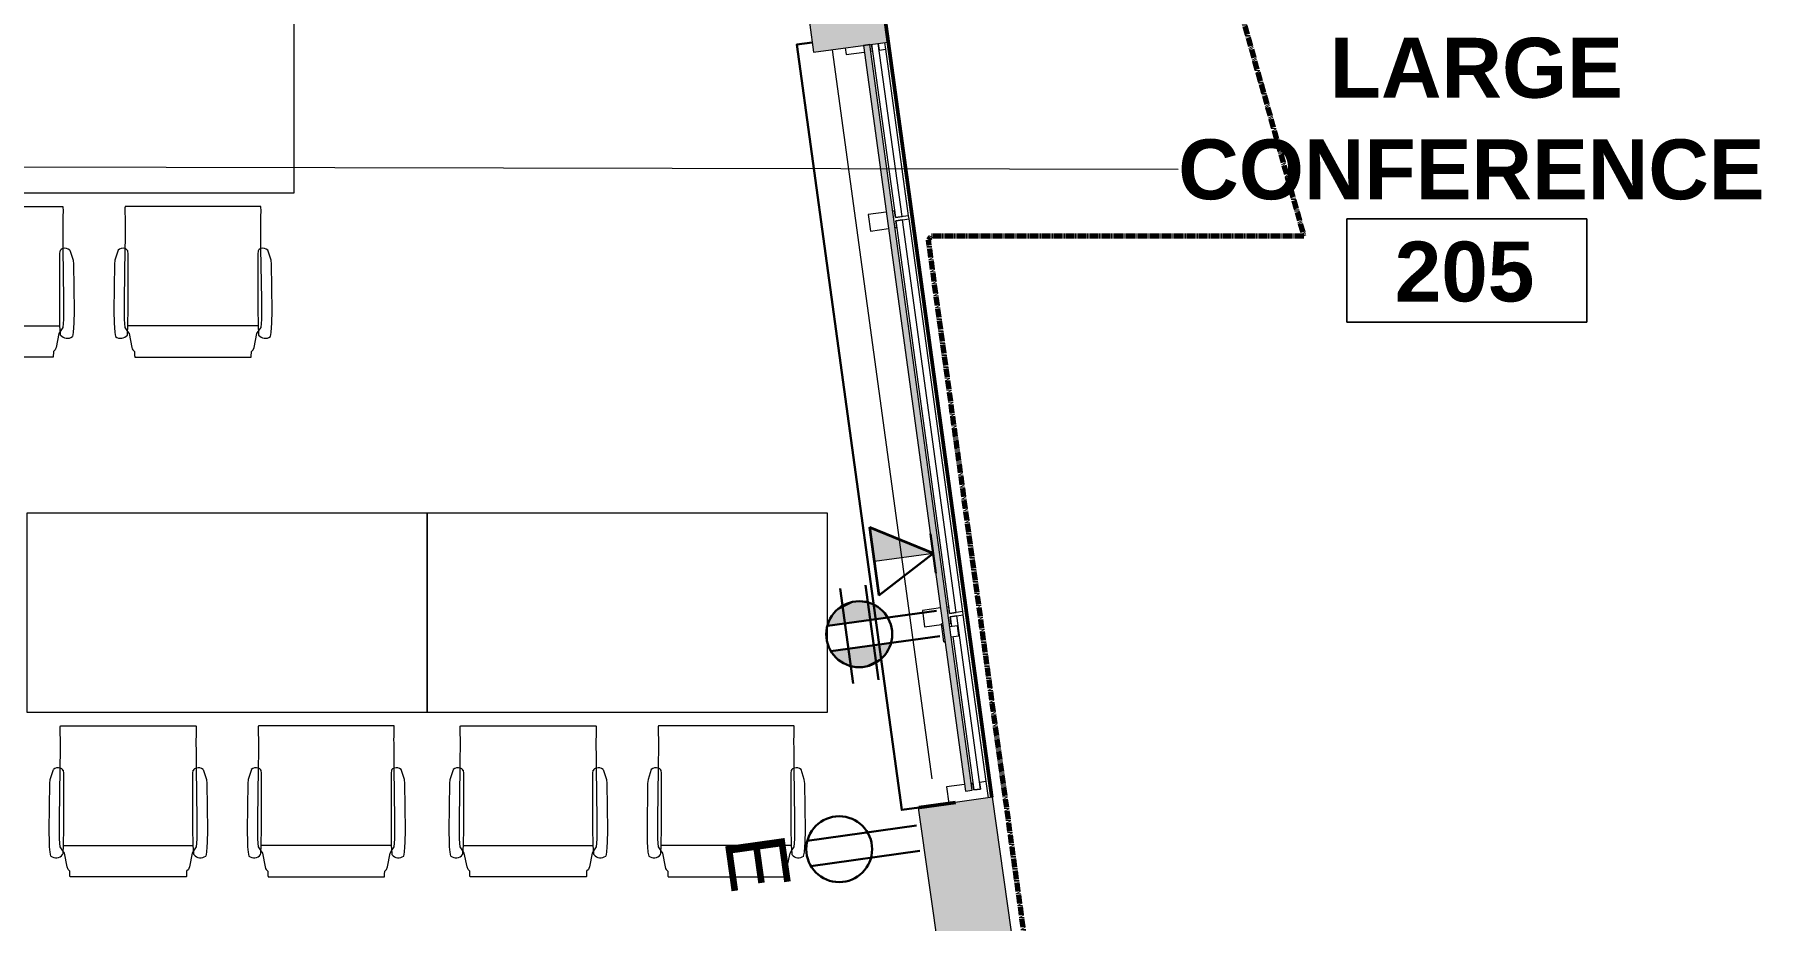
# Model space of a CAD drawing. Header units: inches. Extents: x 416 to 2283, y -56 to 1824.
# Drawn here: x 1951.5 to 2210.6, y 1138.5 to 1271.5 of the extents above; entities that cross this region are included whole.
import ezdxf

# ---------------------------------------------------------------- set-up
doc = ezdxf.new("R2010")
doc.units = ezdxf.units.IN
doc.header["$MEASUREMENT"] = 0
doc.linetypes.add('IMPORT-Orbis_BB$0$TI_Grid_E957150$0$PROPERTY _2_', pattern=[1.546875, 1.3125, -0.046875, 0.046875, -0.046875, 0.046875, -0.046875])
for name, color, linetype, lineweight in [('A-ANNO-NOTE', 131, 'Continuous', 13), ('A-AREA-IDEN', 2, 'Continuous', 9), ('A-GLAZ-CURT', 52, 'Continuous', 9), ('A-WALL-PATT', 111, 'Continuous', 13), ('E-ELEC-FIXT', 91, 'Continuous', 13), ('I-FURN', 30, 'Continuous', 9), ('I-FURN-PNLS', 30, 'Continuous', 9), ('I-WALL', 2, 'Continuous', 13), ('Orbis - Background_dwg', 8, 'Continuous', 9), ('Orbis_BB$0$A-Glaz-Assm', 10, 'Continuous', 20), ('Orbis_BB$0$A-Glaz-Assm-Blow', 250, 'Continuous', 13), ('Orbis_BB$0$A-Glaz-Assm-Glaz', 10, 'Continuous', 20), ('Orbis_BB$0$A-Wall-Exst', 7, 'Continuous', 9), ('Orbis_BB$0$TI_ARCH-02_E957150$0$A-Wall-Blow', 130, 'Continuous', 30), ('Orbis_BB$0$TI_Grid_E957150$0$C-Prop', 170, 'IMPORT-Orbis_BB$0$TI_Grid_E957150$0$PROPERTY _2_', 70), ('Orbis_BB$0$TI_Grid_E957150$0$S-P2-WALL-CONC', 50, 'Continuous', 50)]:
    doc.layers.add(name, color=color, linetype=linetype, lineweight=lineweight)
doc.styles.add('Swis721 Lt BT', font='swissl.ttf', dxfattribs={"height": 9})
doc.styles.add('Swis721 Lt BT_B', font='', dxfattribs={"height": 9})
doc.styles.get('Swis721 Lt BT_B').set_extended_font_data('Swis721 Lt BT', bold=True)

# ---------------------------------------------------------------- blocks, each defined once
blk = doc.blocks.new('System Panel - Glazed-7329273-Level XX  POWER _ SIGNAL')
at = {"layer": 'A-GLAZ-CURT'}
blk.add_hatch(color=7, dxfattribs=at).paths.add_polyline_path([(56.5, -1.75), (56.5, -0.75), (-56.5, -0.75), (-56.5, -1.75), (5.16, -1.75)], flags=0)
at = {"layer": 'A-GLAZ-CURT', "color": 8, "lineweight": 20}
for p, q in [((56.5, -0.75), (-56.5, -0.75)), ((-56.5, -0.75), (-56.5, -1.75)), ((-56.5, -1.75), (56.5, -1.75)), ((56.5, -1.75), (56.5, -0.75))]:
    blk.add_line(p, q, dxfattribs=at)
blk = doc.blocks.new('F - CONF TABLE _RECTANGULAR-2 CHAIRS_ - F - CONF TABLE _RECTANGULAR-2 CHAIRS_-7161038-Level XX  POWER _ SIGNAL')
at = {"layer": 'I-FURN'}
for p, q in [((-25.03, -17.02), (-4.69, -17.02)), ((25.03, -17.02), (4.69, -17.02)), ((-26.74, -32.67), (-26.64, -25.67)), ((-26.64, -25.67), (-26.58, -25.08)), ((-26.58, -25.08), (-26.09, -23.57)), ((-25.17, -31.01), (-25.06, -23.35)), ((-24.63, -23.68), (-24.58, -24.18)), ((-24.58, -24.18), (-24.58, -32.26)), ((-5.14, -24.18), (-5.09, -23.68)), ((-5.14, -32.26), (-5.14, -24.18)), ((-4.65, -23.35), (-4.55, -31.01)), ((-3.62, -23.57), (-3.13, -25.08)), ((-3.13, -25.08), (-3.07, -25.67)), ((-3.07, -25.67), (-2.98, -32.67)), ((3.07, -25.67), (2.98, -32.67)), ((3.13, -25.08), (3.07, -25.67)), ((3.62, -23.57), (3.13, -25.08)), ((4.65, -23.35), (4.55, -31.01)), ((5.14, -24.18), (5.09, -23.68)), ((5.14, -32.26), (5.14, -24.18)), ((24.63, -23.68), (24.58, -24.18)), ((24.58, -24.18), (24.58, -32.26)), ((25.17, -31.01), (25.06, -23.35)), ((26.58, -25.08), (26.09, -23.57)), ((26.64, -25.67), (26.58, -25.08)), ((26.74, -32.67), (26.64, -25.67)), ((-25.17, -34.01), (-25.17, -31.01)), ((-4.55, -31.01), (-4.55, -34.01)), ((4.55, -31.01), (4.55, -34.01)), ((25.17, -34.01), (25.17, -31.01)), ((-26.69, -34.53), (-26.74, -32.67)), ((-24.58, -32.26), (-24.62, -34.95)), ((-5.1, -34.95), (-5.14, -32.26)), ((-2.98, -32.67), (-3.02, -34.53)), ((2.98, -32.67), (3.02, -34.53)), ((5.1, -34.95), (5.14, -32.26)), ((24.58, -32.26), (24.62, -34.95)), ((26.69, -34.53), (26.74, -32.67)), ((-26.66, -35.18), (-26.69, -34.53)), ((-26.59, -35.95), (-26.66, -35.18)), ((-26.48, -36.56), (-26.59, -35.95)), ((-25.07, -35.18), (-25.17, -34.01)), ((-24.66, -35.77), (-25.07, -35.18)), ((-24.69, -36.11), (-24.7, -36.34)), ((-24.62, -34.95), (-24.69, -36.11)), ((-24.44, -36.11), (-24.66, -35.77)), ((-24.62, -34.95), (-5.1, -34.95)), ((-24.03, -38.18), (-24.44, -36.11)), ((-5.28, -36.11), (-5.68, -38.18)), ((-5.05, -35.78), (-5.28, -36.11)), ((-5.03, -36.11), (-5.1, -34.95)), ((-4.65, -35.18), (-5.05, -35.78)), ((-5.01, -36.34), (-5.03, -36.11)), ((-4.55, -34.01), (-4.65, -35.18)), ((-3.12, -35.95), (-3.23, -36.56)), ((-3.06, -35.18), (-3.12, -35.95)), ((-3.02, -34.53), (-3.06, -35.18)), ((3.02, -34.53), (3.06, -35.18)), ((3.06, -35.18), (3.12, -35.95)), ((3.12, -35.95), (3.23, -36.56)), ((4.55, -34.01), (4.65, -35.18)), ((4.65, -35.18), (5.05, -35.78)), ((5.01, -36.34), (5.03, -36.11)), ((5.03, -36.11), (5.1, -34.95)), ((5.05, -35.78), (5.28, -36.11)), ((24.62, -34.95), (5.1, -34.95)), ((5.28, -36.11), (5.68, -38.18)), ((24.03, -38.18), (24.44, -36.11)), ((24.44, -36.11), (24.66, -35.77)), ((24.62, -34.95), (24.69, -36.11)), ((24.66, -35.77), (25.07, -35.18)), ((24.69, -36.11), (24.7, -36.34)), ((25.07, -35.18), (25.17, -34.01)), ((26.48, -36.56), (26.59, -35.95)), ((26.59, -35.95), (26.66, -35.18)), ((26.66, -35.18), (26.69, -34.53)), ((-23.88, -38.56), (-24.03, -38.18)), ((-23.63, -38.82), (-23.88, -38.56)), ((-5.83, -38.56), (-6.09, -38.82)), ((-5.76, -38.42), (-5.83, -38.56)), ((-5.68, -38.18), (-5.76, -38.42)), ((5.68, -38.18), (5.76, -38.42)), ((5.76, -38.42), (5.83, -38.56)), ((5.83, -38.56), (6.09, -38.82)), ((23.63, -38.82), (23.88, -38.56)), ((23.88, -38.56), (24.03, -38.18)), ((-6.14, -39.66), (-23.57, -39.66)), ((6.14, -39.66), (23.57, -39.66))]:
    blk.add_line(p, q, dxfattribs=at)
for centre, radius, start, end in [((-25.37, -24.42), 1.12, 73.9109, 130.257), ((-4.34, -24.42), 1.12, 49.743, 106.0891), ((4.34, -24.42), 1.12, 73.9109, 130.257), ((25.37, -24.42), 1.12, 49.743, 106.0891), ((-25.29, -24.1), 0.781, 32.3218, 73.1534), ((-4.43, -24.1), 0.781, 106.8466, 147.6782), ((4.43, -24.1), 0.781, 32.3218, 73.1534), ((25.29, -24.1), 0.781, 106.8466, 147.6782), ((-25.71, -35.49), 1.32, 234.065, 319.935), ((-4, -35.49), 1.32, 220.065, 305.935), ((4, -35.49), 1.32, 234.065, 319.935), ((25.71, -35.49), 1.32, 220.065, 305.935)]:
    blk.add_arc(centre, radius, start, end, dxfattribs=at)
for points, knots in [([(-25.07, -17.96), (-25.07, -17.85), (-25.07, -17.64), (-25.07, -17.4), (-25.06, -17.27), (-25.06, -17.18), (-25.05, -17.11), (-25.04, -17.06), (-25.04, -17.03), (-25.03, -17.02), (-25.03, -17.02)], [-1, -1, -1, -1, -0.727273, -0.545455, -0.454545, -0.363636, -0.272727, -0.181818, -0.090909, 0, 0, 0, 0]), ([(-4.69, -17.02), (-4.68, -17.02), (-4.66, -17.1), (-4.64, -17.4), (-4.64, -17.72), (-4.64, -17.89), (-4.64, -17.96)], [-1, -1, -1, -1, -0.727273, -0.363636, -0.181818, 0, 0, 0, 0]), ([(4.69, -17.02), (4.68, -17.02), (4.68, -17.03), (4.67, -17.06), (4.66, -17.11), (4.66, -17.18), (4.65, -17.27), (4.65, -17.4), (4.64, -17.64), (4.64, -17.85), (4.64, -17.96)], [0, 0, 0, 0, 0.090909, 0.181818, 0.272727, 0.363636, 0.454545, 0.545455, 0.727273, 1, 1, 1, 1]), ([(25.07, -17.96), (25.07, -17.89), (25.07, -17.72), (25.07, -17.4), (25.05, -17.1), (25.04, -17.02), (25.03, -17.02)], [0, 0, 0, 0, 0.181818, 0.363636, 0.727273, 1, 1, 1, 1]), ([(-23.57, -39.66), (-23.58, -39.66), (-23.58, -39.64), (-23.59, -39.59), (-23.6, -39.5), (-23.62, -39.28), (-23.63, -39.01), (-23.63, -38.82)], [-1, -1, -1, -1, -0.888889, -0.777778, -0.666667, -0.444444, 0, 0, 0, 0]), ([(-6.09, -38.82), (-6.09, -38.87), (-6.09, -39.01), (-6.09, -39.18), (-6.1, -39.34), (-6.11, -39.44), (-6.12, -39.52), (-6.12, -39.59), (-6.13, -39.64), (-6.14, -39.66), (-6.14, -39.66)], [-1, -1, -1, -1, -0.888889, -0.666667, -0.555556, -0.444444, -0.333333, -0.222222, -0.111111, 0, 0, 0, 0]), ([(6.09, -38.82), (6.09, -39.01), (6.1, -39.28), (6.11, -39.5), (6.12, -39.59), (6.13, -39.64), (6.14, -39.66), (6.14, -39.66)], [0, 0, 0, 0, 0.444444, 0.666667, 0.777778, 0.888889, 1, 1, 1, 1]), ([(23.57, -39.66), (23.58, -39.66), (23.58, -39.64), (23.59, -39.59), (23.6, -39.52), (23.61, -39.44), (23.61, -39.34), (23.62, -39.18), (23.63, -39.01), (23.63, -38.87), (23.63, -38.82)], [0, 0, 0, 0, 0.111111, 0.222222, 0.333333, 0.444444, 0.555556, 0.666667, 0.888889, 1, 1, 1, 1])]:
    blk.add_open_spline(points, degree=3, knots=knots, dxfattribs=at)
for points in [[(-25.02, -18.93), (-25.03, -18.77), (-25.05, -18.45), (-25.06, -18.13), (-25.07, -17.96)], [(-4.64, -17.96), (-4.65, -18.13), (-4.67, -18.45), (-4.68, -18.77), (-4.69, -18.93)], [(4.64, -17.96), (4.65, -18.13), (4.67, -18.45), (4.68, -18.77), (4.69, -18.93)], [(25.02, -18.93), (25.03, -18.77), (25.05, -18.45), (25.06, -18.13), (25.07, -17.96)], [(-25.06, -23.35), (-25.05, -22.62), (-25.04, -21.15), (-25.03, -19.68), (-25.02, -18.93)], [(-4.69, -18.93), (-4.69, -19.68), (-4.68, -21.15), (-4.66, -22.62), (-4.65, -23.35)], [(4.69, -18.93), (4.69, -19.68), (4.68, -21.15), (4.66, -22.62), (4.65, -23.35)], [(25.06, -23.35), (25.05, -22.62), (25.04, -21.15), (25.03, -19.68), (25.02, -18.93)]]:
    blk.add_open_spline(points, degree=3, dxfattribs=at)
at = {"layer": 'I-FURN-PNLS'}
for p, q in [((-30, 15), (30, 15)), ((-30, -15), (-30, 15)), ((30, 15), (30, -15)), ((30, -15), (-30, -15))]:
    blk.add_line(p, q, dxfattribs=at)
blk = doc.blocks.new('PS - Power Device _Wall Base_ - Dedicated Quadruplex-4862735-Level XX  POWER _ SIGNAL')
at = {"layer": 'E-ELEC-FIXT', "lineweight": 9}
for p, q in [((2087.76, 1183.07), (2087.58, 1183.04)), ((2087.95, 1180.32), (2087.58, 1183.04)), ((2089.95, 1182.74), (2088.84, 1182.58)), ((2089.95, 1182.74), (2090.16, 1181.25)), ((2087.95, 1180.32), (2088.14, 1180.34)), ((2089.04, 1181.1), (2090.16, 1181.25))]:
    blk.add_line(p, q, dxfattribs=at)
blk = doc.blocks.new('Orbis - Background_dwg_Orbis_BB-7347761-Level XX  POWER _ SIGNAL')
at = {"layer": 'Orbis_BB$0$A-Glaz-Assm'}
for p, q in [((12787.59, 2050.8), (12784.87, 2050.43)), ((12795.73, 1991.36), (12793.01, 1990.98)), ((12796.98, 1962), (12797.97, 1962.14))]:
    blk.add_line(p, q, dxfattribs=at)
at = {"layer": 'Orbis_BB$0$A-Glaz-Assm', "flags": 128}
for points in [[(12785.29, 2074.96), (12785.54, 2075), (12785.4, 2075.99)], [(12786.39, 2076.12), (12786.53, 2075.13), (12787.52, 2075.27), (12787.38, 2076.26)], [(12781.44, 2075.45), (12781.58, 2074.45), (12784.3, 2074.83)], [(12784.87, 2050.43), (12785.21, 2047.95), (12787.93, 2048.33)], [(12788.92, 2048.46), (12789.17, 2048.5), (12789.03, 2049.49), (12791.01, 2049.76), (12790.95, 2050.25), (12788.97, 2049.98), (12788.83, 2050.97), (12788.58, 2050.94)], [(12793.01, 1990.98), (12793.35, 1988.51), (12795.89, 1988.86)], [(12797.06, 1989.02), (12797.31, 1989.05), (12797.18, 1990.04), (12799.16, 1990.31), (12799.09, 1990.81), (12797.11, 1990.54), (12796.97, 1991.53), (12796.72, 1991.49)], [(12799.36, 1964.85), (12796.64, 1964.48), (12796.98, 1962)], [(12802.92, 1962.84), (12802.58, 1965.3), (12801.59, 1965.16), (12801.73, 1964.17), (12800.74, 1964.03), (12800.6, 1965.02), (12800.36, 1964.99)]]:
    blk.add_lwpolyline(points, dxfattribs=at)
at = {"layer": 'Orbis_BB$0$A-Glaz-Assm-Blow'}
for p, q in [((12779.46, 2075.17), (12794.45, 1965.7)), ((12790.95, 2050.25), (12787.52, 2075.27)), ((12799.09, 1990.81), (12791.01, 2049.76)), ((12802.58, 1965.3), (12799.16, 1990.31))]:
    blk.add_line(p, q, dxfattribs=at)
at = {"layer": 'Orbis_BB$0$A-Glaz-Assm-Glaz'}
blk.add_line((12797.18, 1990.04), (12797.38, 1988.55), dxfattribs=at)
at = {"layer": 'Orbis_BB$0$A-Glaz-Assm-Glaz', "flags": 128}
for points in [[(12785.4, 2075.99), (12788.97, 2049.98), (12789.96, 2050.12), (12786.39, 2076.12)], [(12797.58, 1987.07), (12800.74, 1964.03), (12801.73, 1964.17), (12798.17, 1990.18), (12797.18, 1990.04)]]:
    blk.add_lwpolyline(points, dxfattribs=at)
blk.add_lwpolyline([(12789.03, 2049.49), (12797.11, 1990.54), (12798.1, 1990.67), (12790.02, 2049.62)], close=True, dxfattribs=at)
at = {"layer": 'Orbis_BB$0$A-Wall-Exst', "color": 50, "lineweight": 50}
blk.add_line((12797.97, 1962.14), (12792.52, 1961.39), dxfattribs=at)
at = {"layer": 'Orbis_BB$0$TI_ARCH-02_E957150$0$A-Wall-Blow'}
blk.add_line((12803.42, 1962.91), (12783.22, 2110.37), dxfattribs=at)
at = {"layer": 'Orbis_BB$0$TI_ARCH-02_E957150$0$A-Wall-Blow', "flags": 128}
blk.add_lwpolyline([(12792.52, 1961.39), (12789.92, 1961.04), (12774.18, 2075.96), (12776.5, 2076.28)], dxfattribs=at)
at = {"layer": 'Orbis_BB$0$TI_Grid_E957150$0$C-Prop', "flags": 128}
for points in [[(11124.05, 2531.92), (12714.12, 2531.92), (12850.26, 2047.16)], [(12850.26, 2047.16), (12794.32, 2047.16), (12793.88, 2046.62), (12888.38, 1360.4), (12888.38, 796.17), (11124.05, 796.17)]]:
    blk.add_lwpolyline(points, dxfattribs=at)
at = {"layer": 'Orbis_BB$0$TI_Grid_E957150$0$S-P2-WALL-CONC', "flags": 128}
blk.add_lwpolyline([(11124.05, 2530.91), (12712.85, 2530.91), (12737.76, 2442.19), (12803.42, 1962.91)], dxfattribs=at)
blk = doc.blocks.new('Orbis - Background_dwg-7329766-Level XX  POWER _ SIGNAL')
blk.add_blockref('Orbis - Background_dwg_Orbis_BB-7347761-Level XX  POWER _ SIGNAL', (-10708.29, -805.94))
blk = doc.blocks.new('Room Tag - Room Name and Number-3379422-Level XX  POWER _ SIGNAL')
at = {"layer": 'A-AREA-IDEN'}
for p, q in [((-0.1881, -0.1636), (-0.1881, -0.0018)), ((-0.1881, -0.0018), (0.1869, -0.0018)), ((0.1869, -0.0018), (-0.1881, -0.0018)), ((-0.1881, -0.0018), (-0.1881, -0.1636)), ((0.1869, -0.0018), (0.1869, -0.1636)), ((0.1869, -0.1636), (0.1869, -0.0018)), ((0.1869, -0.1636), (-0.1881, -0.1636)), ((-0.1881, -0.1636), (0.1869, -0.1636))]:
    blk.add_line(p, q, dxfattribs=at)

msp = doc.modelspace()

# ---------------------------------------------------------------- hatches: boundary and pattern name
at = {"layer": 'A-ANNO-NOTE', "lineweight": 9}
for points in [[(2077.53, 1192.43), (2086.38, 1193.64), (2076.83, 1197.54), (2076.85, 1197.42)], [(2070.5, 1182.88), (2078.98, 1184.73), (2077.2, 1186.02)], [(2070.5, 1182.88), (2077.2, 1186.02), (2071.67, 1184.89)], [(2070.5, 1182.88), (2071.67, 1184.89), (2070.97, 1183.95)], [(2070.5, 1182.88), (2079.37, 1184.21), (2078.98, 1184.73)], [(2071.67, 1184.89), (2077.2, 1186.02), (2074.64, 1186.38)], [(2071.67, 1184.89), (2074.64, 1186.38), (2073.14, 1185.95)], [(2071.67, 1184.89), (2073.14, 1185.95), (2072.05, 1185.25)], [(2073.14, 1185.95), (2074.64, 1186.38), (2073.5, 1186.1)], [(2076.33, 1186.3), (2075.42, 1186.42), (2074.64, 1186.38)], [(2077.2, 1186.02), (2076.33, 1186.3), (2074.64, 1186.38)], [(2078.98, 1184.73), (2078, 1185.59), (2077.2, 1186.02)], [(2078, 1185.59), (2077.67, 1185.79), (2077.2, 1186.02)], [(2078.98, 1184.73), (2078.32, 1185.36), (2078, 1185.59)], [(2078.98, 1184.73), (2078.8, 1184.92), (2078.32, 1185.36)], [(2070.47, 1182.75), (2079.51, 1183.99), (2070.5, 1182.88)], [(2070.5, 1182.88), (2079.51, 1183.99), (2079.37, 1184.21)], [(2070.99, 1178.95), (2080, 1180.07), (2080.03, 1180.19)], [(2071.44, 1178.31), (2080, 1180.07), (2070.99, 1178.95)], [(2078.83, 1178.05), (2080, 1180.07), (2071.44, 1178.31)], [(2078.83, 1178.05), (2079.53, 1178.99), (2080, 1180.07)], [(2079.53, 1178.99), (2079.82, 1179.58), (2080, 1180.07)], [(2073.54, 1176.82), (2078.83, 1178.05), (2071.44, 1178.31)], [(2073.54, 1176.82), (2071.44, 1178.31), (2072.39, 1177.43)], [(2075.86, 1176.56), (2078.83, 1178.05), (2073.54, 1176.82)], [(2074.81, 1176.54), (2075.86, 1176.56), (2073.54, 1176.82)], [(2075.86, 1176.56), (2078.45, 1177.7), (2078.83, 1178.05)], [(2075.86, 1176.56), (2076.62, 1176.72), (2078.45, 1177.7)], [(2076.62, 1176.72), (2076.99, 1176.84), (2078.45, 1177.7)], [(2076.99, 1176.84), (2077.82, 1177.24), (2078.45, 1177.7)], [(2076.99, 1176.84), (2077.24, 1176.94), (2077.82, 1177.24)], [(2078.83, 1178.05), (2079.25, 1178.55), (2079.53, 1178.99)]]:
    msp.add_hatch(color=256, dxfattribs=at).paths.add_polyline_path(points, flags=0)
at = {"layer": 'A-WALL-PATT', "lineweight": 9}
for points in [[(2068.41, 1268.86), (2079.56, 1270.39), (2061.98, 1398.72), (2050.62, 1398.72), (2063.03, 1308.16)], [(2093.01, 1092.04), (2104.16, 1093.61), (2095.25, 1156.99), (2084.11, 1155.42), (2092.2, 1097.85)]]:
    msp.add_hatch(color=7, dxfattribs=at).paths.add_polyline_path(points, flags=0)

# ---------------------------------------------------------------- linework, layer by layer
at = {"layer": 'A-ANNO-NOTE', "lineweight": 30}
for p, q in [((2086.32, 1193.59), (2076.77, 1197.49)), ((2078.17, 1187.27), (2076.77, 1197.49)), ((2086.38, 1193.64), (2076.83, 1197.54)), ((2078.23, 1187.32), (2076.83, 1197.54)), ((2085.92, 1196.57), (2086.73, 1190.62)), ((2086.32, 1193.59), (2078.17, 1187.27)), ((2086.38, 1193.64), (2078.23, 1187.32)), ((2074.32, 1174.1), (2072.38, 1188.32)), ((2078.12, 1174.62), (2076.17, 1188.84)), ((2086.84, 1184.99), (2070.47, 1182.75)), ((2087.36, 1181.2), (2070.99, 1178.95)), ((2083.82, 1152.76), (2067.46, 1150.46)), ((2084.36, 1148.97), (2067.99, 1146.67)), ((2084.36, 1148.97), (2067.99, 1146.67))]:
    msp.add_line(p, q, dxfattribs=at)
at = {"layer": 'A-ANNO-NOTE', "lineweight": 9}
for p, q in [((2086.38, 1193.64), (2076.83, 1197.54)), ((2076.83, 1197.54), (2077.53, 1192.43)), ((2077.53, 1192.43), (2086.38, 1193.64)), ((2070.47, 1182.75), (2079.51, 1183.99)), ((2080.03, 1180.19), (2070.99, 1178.95))]:
    msp.add_line(p, q, dxfattribs=at)
at = {"layer": 'A-ANNO-NOTE', "lineweight": 30}
for centre in [(2075.25, 1181.47), (2072.24, 1149.2)]:
    msp.add_circle(centre, 4.95, dxfattribs=at)
at = {"layer": 'A-ANNO-NOTE', "lineweight": 9}
for start, end in [(30.5756, 165.0244), (210.5756, 345.0244)]:
    msp.add_arc((2075.25, 1181.47), 4.95, start, end, dxfattribs=at)
at = {"layer": 'A-AREA-IDEN'}
msp.add_line((1891.41, 1251.73), (2123.12, 1251.3), dxfattribs=at)
at = {"layer": 'I-WALL', "color": 8, "lineweight": 20}
for p, q in [((2079.56, 1270.39), (2060.43, 1409.97)), ((2050.62, 1398.72), (2068.41, 1268.86)), ((2068.41, 1268.86), (2079.56, 1270.39)), ((2095.25, 1156.99), (2084.11, 1155.42)), ((2104.16, 1093.61), (2095.25, 1156.99)), ((2084.11, 1155.42), (2093.01, 1092.04))]:
    msp.add_line(p, q, dxfattribs=at)

# ---------------------------------------------------------------- block references
at = {"layer": 'A-AREA-IDEN', "xscale": 95.99999999999994, "yscale": 95.99999999999994, "zscale": 95.99999999999994}
msp.add_blockref('Room Tag - Room Name and Number-3379422-Level XX  POWER _ SIGNAL', (2166.48, 1244.03), dxfattribs=at)
at = {"layer": 'A-GLAZ-CURT', "rotation": 277.8000000000446}
msp.add_blockref('System Panel - Glazed-7329273-Level XX  POWER _ SIGNAL', (2085.27, 1214.14), dxfattribs=at)
at = {"layer": 'E-ELEC-FIXT', "lineweight": 9}
msp.add_blockref('PS - Power Device _Wall Base_ - Dedicated Quadruplex-4862735-Level XX  POWER _ SIGNAL', (0, 0), dxfattribs=at)
at = {"layer": 'I-FURN'}
for p in [(1960.41, 1262.72), (1980.41, 1184.72), (2040.43, 1184.72)]:
    msp.add_blockref('F - CONF TABLE _RECTANGULAR-2 CHAIRS_ - F - CONF TABLE _RECTANGULAR-2 CHAIRS_-7161038-Level XX  POWER _ SIGNAL', p, dxfattribs=at)
at = {"layer": 'Orbis - Background_dwg', "color": 7}
msp.add_blockref('Orbis - Background_dwg-7329766-Level XX  POWER _ SIGNAL', (0, 0), dxfattribs=at)

# ---------------------------------------------------------------- texts
at = {"layer": 'A-ANNO-NOTE', "lineweight": 9, "insert": (2063.91, 1151.9), "char_height": 9, "width": 9.393, "attachment_point": 1, "rotation": 278, "style": 'Swis721 Lt BT'}
msp.add_mtext('E', dxfattribs=at)
at = {"layer": 'A-AREA-IDEN', "char_height": 9, "attachment_point": 1, "style": 'Swis721 Lt BT_B'}
for s, insert, width in [('LARGE', (2145.87, 1271.02), 49.995), ('CONFERENCE', (2123.12, 1255.77), 104.838), ('205', (2155.59, 1240.43), 25.452)]:
    msp.add_mtext(s, dxfattribs=dict(at, insert=insert, width=width))

doc.saveas('drawing.dxf')
